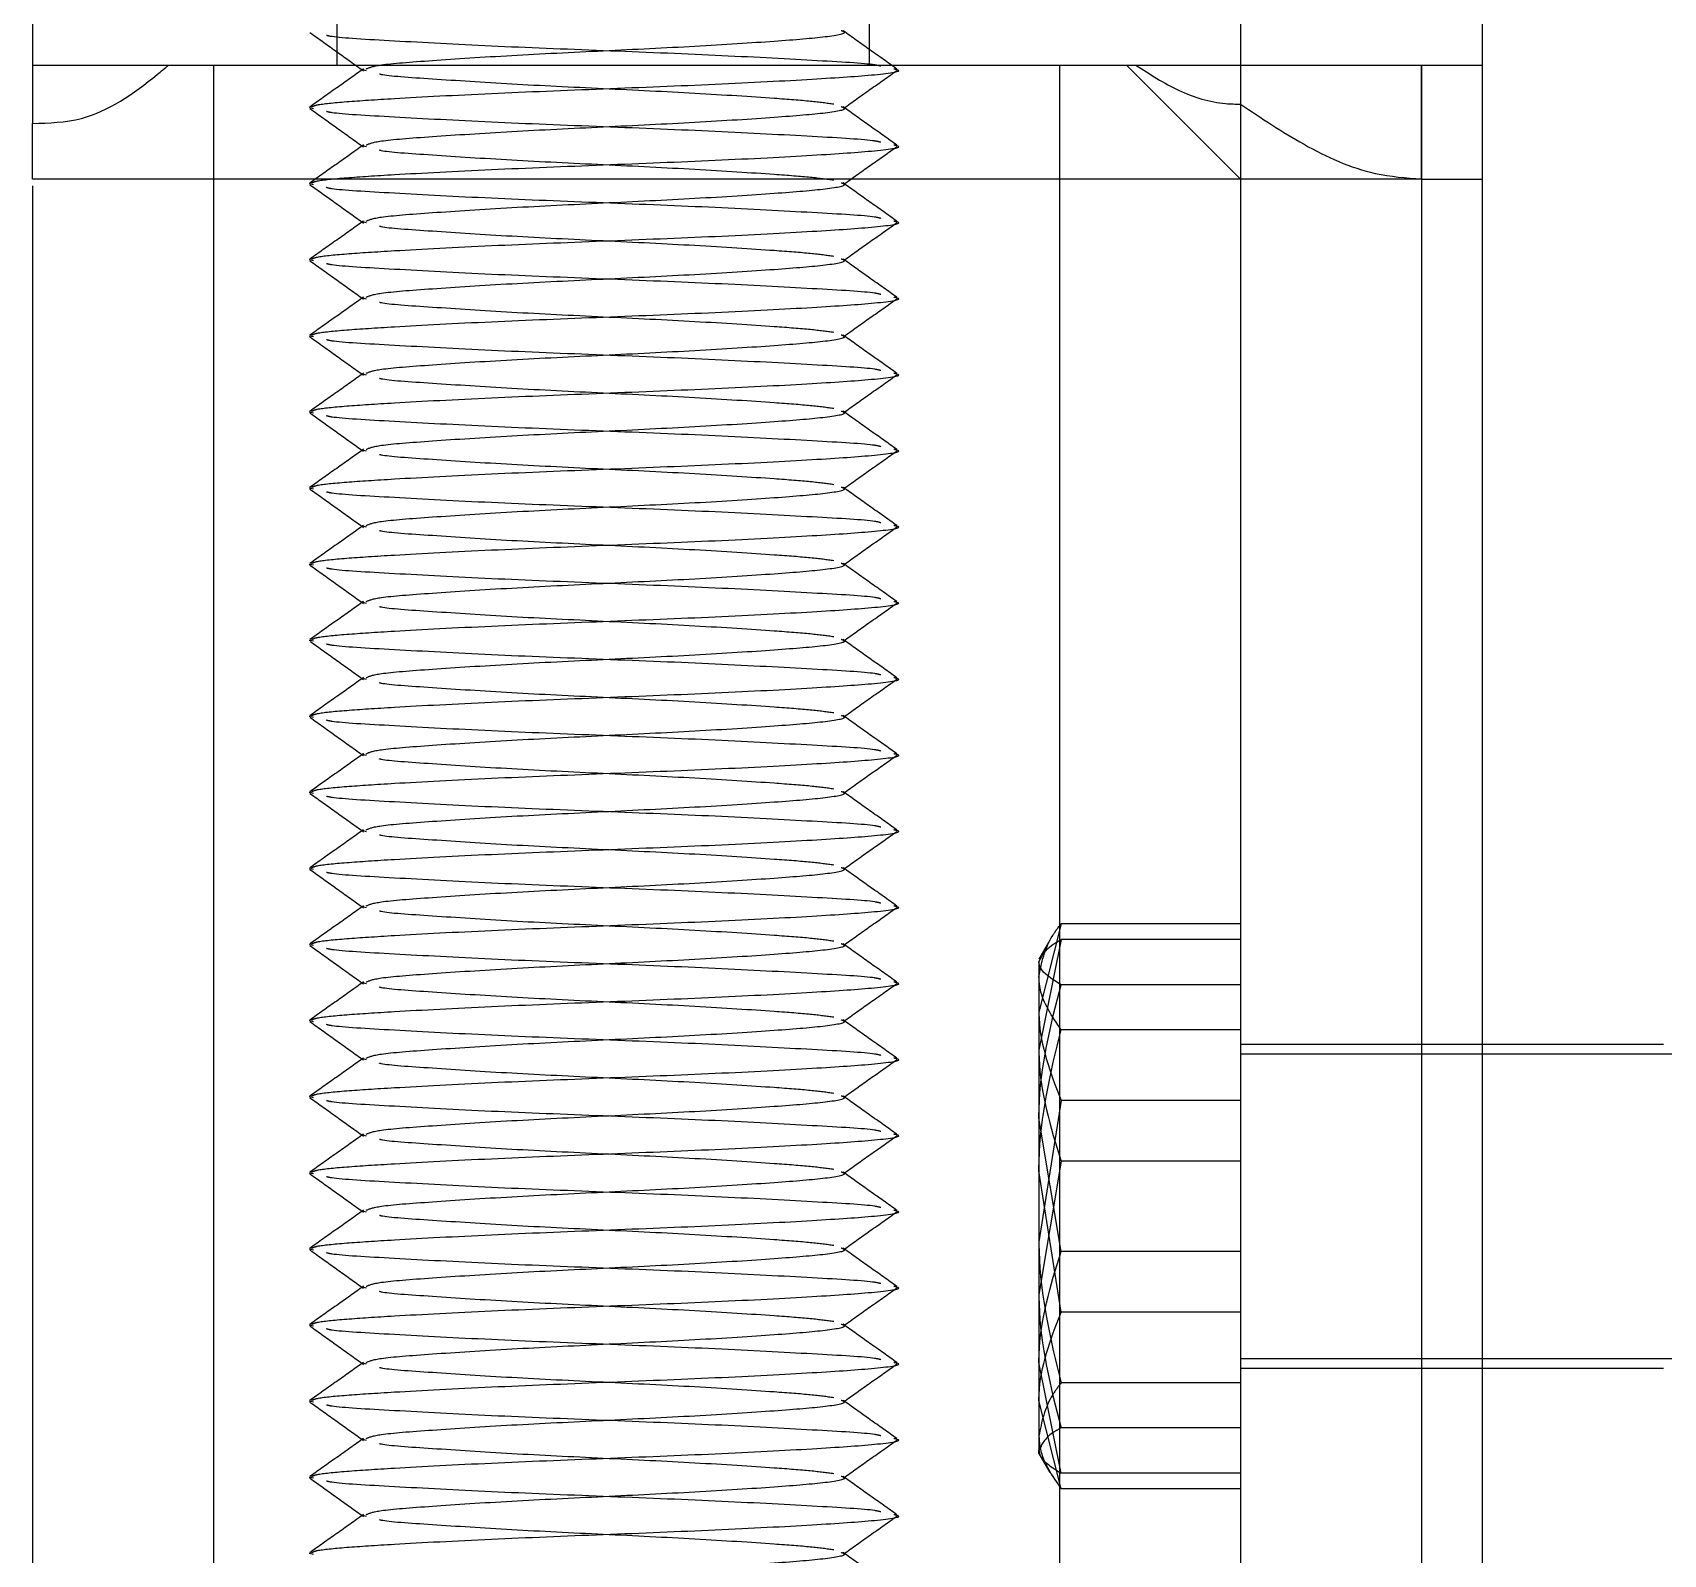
# Model space of a CAD drawing. Header units: metres. Extents: x 0 to 63075, y 0 to 44550.
# Drawn here: x 14062.49 to 14105.36, y 26742.64 to 26782.64 of the extents above; entities that cross this region are included whole.
import ezdxf

# ---------------------------------------------------------------- set-up
doc = ezdxf.new("R2010")
doc.units = ezdxf.units.M
doc.header["$LTSCALE"] = 75
doc.linetypes.add('HIDDEN2', pattern=[4.7625, 3.175, -1.5875])
for name, color, linetype in [('SDM', 7, 'Continuous'), ('SL4', 4, 'Continuous'), ('ST1', 7, 'HIDDEN2')]:
    doc.layers.add(name, color=color, linetype=linetype)

# ---------------------------------------------------------------- blocks, each defined once
blk = doc.blocks.new('A$Ca53c419a')
at = {"layer": 'SL4'}
for p, q in [((378.019, 533.865), (91.194, 533.865)), ((378.194, 529.108), (378.194, 533.865)), ((381.194, 533.865), (379.657, 533.865)), ((381.194, 533.865), (381.194, 530.29)), ((387.544, 533.865), (381.194, 533.865)), ((381.194, 533.865), (381.194, 502.115)), ((378.194, 529.108), (86.437, 529.108)), ((378.194, 506.877), (378.194, 529.108)), ((381.194, 529.108), (378.194, 529.108)), ((344.181, 506.834), (347.093, 507.415)), ((353.51, 507.415), (347.093, 507.415)), ((350.004, 506.834), (353.51, 507.415)), ((357.612, 507.415), (353.51, 507.415)), ((358.207, 506.834), (355.295, 507.415)), ((357.777, 507.367), (357.694, 507.415)), ((344.397, 506.877), (117.694, 506.877)), ((344.181, 502.115), (344.181, 506.834)), ((350.004, 502.115), (350.004, 506.834)), ((357.017, 502.115), (357.017, 506.834)), ((378.194, 506.877), (357.991, 506.877)), ((358.207, 502.115), (358.207, 506.834)), ((378.194, 502.115), (378.194, 506.877)), ((381.194, 506.877), (378.194, 506.877)), ((378.194, 502.115), (381.194, 505.115)), ((381.194, 504.869), (381.194, 502.115)), ((378.194, 502.115), (86.437, 502.115)), ((378.194, 497.358), (378.194, 502.115)), ((381.194, 502.115), (380.165, 502.115)), ((381.194, 502.115), (381.194, 497.358)), ((387.544, 502.115), (381.194, 502.115)), ((381.194, 502.115), (381.194, 495.765)), ((381.194, 497.358), (91.194, 497.358)), ((378.194, 497.358), (381.194, 497.358)), ((381.194, 497.358), (381.194, 495.765)), ((1004.763, 495.765), (54.76, 495.765))]:
    blk.add_line(p, q, dxfattribs=at)
for points, knots in [([(378.194, 533.865), (378.26, 533.865), (378.425, 533.865), (379.196, 533.865), (379.657, 533.865)], [0, 0, 0, 0, 0.40124, 1, 1, 1, 1]), ([(379.657, 533.865), (379.669, 533.433), (379.701, 532.279), (380.509, 531.105), (381.111, 530.389), (381.194, 530.29)], [0, 0, 0, 0, 0.340267, 0.908995, 1, 1, 1, 1]), ([(347.093, 507.415), (347.162, 507.414), (348.145, 507.406), (349.108, 507.11), (350.004, 506.834)], [0, 0, 0, 0, 0.070215, 1, 1, 1, 1]), ([(353.51, 507.415), (353.594, 507.414), (354.778, 507.406), (355.938, 507.11), (357.017, 506.834)], [0, 0, 0, 0, 0.070215, 1, 1, 1, 1]), ([(357.017, 506.834), (357.166, 507.069), (357.362, 507.379), (357.563, 507.408), (357.612, 507.415)], [0, 0, 0, 0, 0.758149, 1, 1, 1, 1]), ([(357.612, 507.415), (357.768, 507.344), (357.97, 507.253), (358.163, 506.911), (358.207, 506.834)], [0, 0, 0, 0, 0.7762867, 1, 1, 1, 1]), ([(381.194, 504.869), (380.953, 504.499), (380.464, 503.747), (380.179, 502.797), (380.167, 502.246), (380.165, 502.115)], [0, 0, 0, 0, 0.424288, 0.863023, 1, 1, 1, 1]), ([(380.165, 502.115), (379.799, 501.57), (379.058, 500.466), (378.315, 498.851), (378.227, 497.767), (378.194, 497.358)], [0, 0, 0, 0, 0.37786, 0.765345, 1, 1, 1, 1])]:
    blk.add_open_spline(points, degree=3, knots=knots, dxfattribs=at)
at = {"layer": 'ST1'}
for p, q in [((381.194, 529.108), (86.437, 529.108)), ((381.194, 529.108), (378.194, 529.108)), ((342.046, 526.485), (342.069, 526.592)), ((344.046, 526.485), (344.069, 526.592)), ((346.046, 526.485), (346.069, 526.592)), ((348.046, 526.485), (348.069, 526.592)), ((350.046, 526.485), (350.069, 526.592)), ((352.046, 526.485), (352.069, 526.592)), ((354.046, 526.485), (354.069, 526.592)), ((356.046, 526.485), (356.069, 526.592)), ((358.046, 526.485), (358.069, 526.592)), ((360.046, 526.485), (360.069, 526.592)), ((362.046, 526.485), (362.069, 526.592)), ((364.046, 526.485), (364.069, 526.592)), ((366.046, 526.485), (366.069, 526.592)), ((368.046, 526.485), (368.069, 526.592)), ((370.046, 526.485), (370.069, 526.592)), ((372.046, 526.485), (372.069, 526.592)), ((374.046, 526.485), (374.069, 526.592)), ((376.046, 526.485), (376.069, 526.592)), ((378.046, 526.485), (378.069, 526.592)), ((380.046, 526.485), (380.069, 526.592)), ((387.544, 525.865), (381.194, 525.865)), ((343.042, 525.085), (343.069, 525.186)), ((345.042, 525.085), (345.069, 525.186)), ((347.042, 525.085), (347.069, 525.186)), ((349.042, 525.085), (349.069, 525.186)), ((351.042, 525.085), (351.069, 525.186)), ((353.042, 525.085), (353.069, 525.186)), ((355.042, 525.085), (355.069, 525.186)), ((357.042, 525.085), (357.069, 525.186)), ((359.042, 525.085), (359.069, 525.186)), ((361.042, 525.085), (361.069, 525.186)), ((363.042, 525.085), (363.069, 525.186)), ((365.042, 525.085), (365.069, 525.186)), ((367.042, 525.085), (367.069, 525.186)), ((369.042, 525.085), (369.069, 525.186)), ((371.042, 525.085), (371.069, 525.186)), ((373.042, 525.085), (373.069, 525.186)), ((375.042, 525.085), (375.069, 525.186)), ((377.042, 525.085), (377.069, 525.186)), ((379.042, 525.085), (379.069, 525.186)), ((381.042, 525.085), (381.069, 525.186)), ((381.194, 511.865), (387.544, 511.865)), ((343.765, 506.834), (346.087, 507.415)), ((344.694, 507.415), (344.194, 507.126)), ((344.694, 507.415), (344.776, 507.415)), ((347.093, 507.415), (344.697, 507.415)), ((348.408, 506.834), (352.123, 507.415)), ((352.384, 506.834), (348.878, 507.415)), ((353.98, 506.834), (350.265, 507.415)), ((358.623, 506.834), (356.301, 507.415)), ((358.194, 507.126), (357.777, 507.367)), ((381.194, 506.877), (81.194, 506.877)), ((343.765, 502.115), (343.765, 506.834)), ((357.991, 506.877), (344.397, 506.877)), ((345.371, 502.115), (345.371, 506.834)), ((346.551, 502.115), (346.551, 506.834)), ((348.408, 502.115), (348.408, 506.834)), ((352.384, 502.115), (352.384, 506.834)), ((353.98, 502.115), (353.98, 506.834)), ((355.837, 502.115), (355.837, 506.834)), ((358.623, 502.115), (358.623, 506.834)), ((381.194, 506.877), (378.194, 506.877)), ((346.944, 502.115), (346.944, 495.765)), ((347.194, 502.115), (347.194, 472.806)), ((355.194, 472.806), (355.194, 502.115)), ((355.444, 495.765), (355.444, 502.115)), ((380.165, 502.115), (378.194, 502.115)), ((378.194, 497.358), (91.194, 497.358)), ((378.194, 497.358), (378.194, 495.765)), ((346.944, 495.765), (346.944, 491.003)), ((355.444, 491.003), (355.444, 495.765)), ((1004.763, 491.003), (4.763, 491.003))]:
    blk.add_line(p, q, dxfattribs=at)
for points, knots in [([(343.093, 525.169), (342.926, 525.404), (342.591, 525.873), (342.257, 526.342), (342.09, 526.577)], [0, 0, 0, 0, 0.499958, 1, 1, 1, 1]), ([(342.09, 526.534), (342.109, 526.499), (342.159, 526.411), (342.231, 525.682), (342.325, 524.228), (342.448, 521.902), (342.569, 518.864), (342.689, 515.832), (342.825, 513.243), (342.938, 511.611), (343.032, 510.937), (343.082, 511.195), (343.088, 511.229)], [0, 0, 0, 0, 0.055573, 0.142553, 0.229074, 0.356478, 0.480628, 0.604778, 0.732181, 0.854555, 0.980855, 1, 1, 1, 1]), ([(344.045, 526.574), (343.878, 526.339), (343.543, 525.869), (343.208, 525.399), (343.041, 525.164)], [0, 0, 0, 0, 0.5000892, 1, 1, 1, 1]), ([(345.093, 525.169), (344.926, 525.404), (344.591, 525.873), (344.257, 526.342), (344.09, 526.577)], [0, 0, 0, 0, 0.499958, 1, 1, 1, 1]), ([(344.09, 526.534), (344.109, 526.499), (344.159, 526.411), (344.231, 525.682), (344.325, 524.228), (344.448, 521.902), (344.569, 518.864), (344.689, 515.832), (344.825, 513.243), (344.938, 511.611), (345.032, 510.937), (345.082, 511.195), (345.088, 511.229)], [0, 0, 0, 0, 0.055573, 0.142553, 0.229074, 0.356478, 0.480628, 0.604778, 0.732181, 0.854555, 0.980855, 1, 1, 1, 1]), ([(346.045, 526.574), (345.878, 526.339), (345.543, 525.869), (345.208, 525.399), (345.041, 525.164)], [0, 0, 0, 0, 0.500089, 1, 1, 1, 1]), ([(347.093, 525.169), (346.926, 525.404), (346.591, 525.873), (346.257, 526.342), (346.09, 526.577)], [0, 0, 0, 0, 0.4999583, 1, 1, 1, 1]), ([(346.09, 526.534), (346.109, 526.499), (346.159, 526.411), (346.231, 525.682), (346.325, 524.228), (346.448, 521.902), (346.569, 518.864), (346.689, 515.832), (346.825, 513.243), (346.938, 511.611), (347.032, 510.937), (347.082, 511.195), (347.088, 511.229)], [0, 0, 0, 0, 0.055573, 0.142553, 0.229074, 0.356478, 0.480628, 0.604778, 0.732181, 0.854555, 0.980855, 1, 1, 1, 1]), ([(348.045, 526.574), (347.878, 526.339), (347.543, 525.869), (347.208, 525.399), (347.041, 525.164)], [0, 0, 0, 0, 0.500089, 1, 1, 1, 1]), ([(349.093, 525.169), (348.926, 525.404), (348.591, 525.873), (348.257, 526.342), (348.09, 526.577)], [0, 0, 0, 0, 0.499958, 1, 1, 1, 1]), ([(348.09, 526.534), (348.109, 526.499), (348.159, 526.411), (348.231, 525.682), (348.325, 524.228), (348.448, 521.902), (348.569, 518.864), (348.689, 515.832), (348.825, 513.243), (348.938, 511.611), (349.032, 510.937), (349.082, 511.195), (349.088, 511.229)], [0, 0, 0, 0, 0.055573, 0.142553, 0.229074, 0.356478, 0.480628, 0.604778, 0.732181, 0.854555, 0.980855, 1, 1, 1, 1]), ([(350.045, 526.574), (349.878, 526.339), (349.543, 525.869), (349.208, 525.399), (349.041, 525.164)], [0, 0, 0, 0, 0.500089, 1, 1, 1, 1]), ([(351.093, 525.169), (350.926, 525.404), (350.591, 525.873), (350.257, 526.342), (350.09, 526.577)], [0, 0, 0, 0, 0.499958, 1, 1, 1, 1]), ([(350.09, 526.534), (350.109, 526.499), (350.159, 526.411), (350.231, 525.682), (350.325, 524.228), (350.448, 521.902), (350.569, 518.864), (350.689, 515.832), (350.825, 513.243), (350.938, 511.611), (351.032, 510.937), (351.082, 511.195), (351.088, 511.229)], [0, 0, 0, 0, 0.0555734, 0.1425526, 0.2290743, 0.3564777, 0.4806278, 0.604778, 0.7321813, 0.8545546, 0.980855, 1, 1, 1, 1]), ([(352.045, 526.574), (351.878, 526.339), (351.543, 525.869), (351.208, 525.399), (351.041, 525.164)], [0, 0, 0, 0, 0.500089, 1, 1, 1, 1]), ([(353.093, 525.169), (352.926, 525.404), (352.591, 525.873), (352.257, 526.342), (352.09, 526.577)], [0, 0, 0, 0, 0.499958, 1, 1, 1, 1]), ([(352.09, 526.534), (352.109, 526.499), (352.159, 526.411), (352.231, 525.682), (352.325, 524.228), (352.448, 521.902), (352.569, 518.864), (352.689, 515.832), (352.825, 513.243), (352.938, 511.611), (353.032, 510.937), (353.082, 511.195), (353.088, 511.229)], [0, 0, 0, 0, 0.0555734, 0.1425526, 0.2290743, 0.3564777, 0.4806278, 0.604778, 0.7321813, 0.8545546, 0.980855, 1, 1, 1, 1]), ([(354.045, 526.574), (353.878, 526.339), (353.543, 525.869), (353.208, 525.399), (353.041, 525.164)], [0, 0, 0, 0, 0.5000892, 1, 1, 1, 1]), ([(355.093, 525.169), (354.926, 525.404), (354.591, 525.873), (354.257, 526.342), (354.09, 526.577)], [0, 0, 0, 0, 0.4999583, 1, 1, 1, 1]), ([(354.09, 526.534), (354.109, 526.499), (354.159, 526.411), (354.231, 525.682), (354.325, 524.228), (354.448, 521.902), (354.569, 518.864), (354.689, 515.832), (354.825, 513.243), (354.938, 511.611), (355.032, 510.937), (355.082, 511.195), (355.088, 511.229)], [0, 0, 0, 0, 0.055573, 0.142553, 0.229074, 0.356478, 0.480628, 0.604778, 0.732181, 0.854555, 0.980855, 1, 1, 1, 1]), ([(356.045, 526.574), (355.878, 526.339), (355.543, 525.869), (355.208, 525.399), (355.041, 525.164)], [0, 0, 0, 0, 0.500089, 1, 1, 1, 1]), ([(357.093, 525.169), (356.926, 525.404), (356.591, 525.873), (356.257, 526.342), (356.09, 526.577)], [0, 0, 0, 0, 0.499958, 1, 1, 1, 1]), ([(356.09, 526.534), (356.109, 526.499), (356.159, 526.411), (356.231, 525.682), (356.325, 524.228), (356.448, 521.902), (356.569, 518.864), (356.689, 515.832), (356.825, 513.243), (356.938, 511.611), (357.032, 510.937), (357.082, 511.195), (357.088, 511.229)], [0, 0, 0, 0, 0.055573, 0.142553, 0.229074, 0.356478, 0.480628, 0.604778, 0.732181, 0.854555, 0.980855, 1, 1, 1, 1]), ([(358.045, 526.574), (357.878, 526.339), (357.543, 525.869), (357.208, 525.399), (357.041, 525.164)], [0, 0, 0, 0, 0.500089, 1, 1, 1, 1]), ([(359.093, 525.169), (358.926, 525.404), (358.591, 525.873), (358.257, 526.342), (358.09, 526.577)], [0, 0, 0, 0, 0.4999583, 1, 1, 1, 1]), ([(358.09, 526.534), (358.109, 526.499), (358.159, 526.411), (358.231, 525.682), (358.325, 524.228), (358.448, 521.902), (358.569, 518.864), (358.689, 515.832), (358.825, 513.243), (358.938, 511.611), (359.032, 510.937), (359.082, 511.195), (359.088, 511.229)], [0, 0, 0, 0, 0.055573, 0.142553, 0.229074, 0.356478, 0.480628, 0.604778, 0.732181, 0.854555, 0.980855, 1, 1, 1, 1]), ([(360.045, 526.574), (359.878, 526.339), (359.543, 525.869), (359.208, 525.399), (359.041, 525.164)], [0, 0, 0, 0, 0.5000892, 1, 1, 1, 1]), ([(361.093, 525.169), (360.926, 525.404), (360.591, 525.873), (360.257, 526.342), (360.09, 526.577)], [0, 0, 0, 0, 0.499958, 1, 1, 1, 1]), ([(360.09, 526.534), (360.109, 526.499), (360.159, 526.411), (360.231, 525.682), (360.325, 524.228), (360.448, 521.902), (360.569, 518.864), (360.689, 515.832), (360.825, 513.243), (360.938, 511.611), (361.032, 510.937), (361.082, 511.195), (361.088, 511.229)], [0, 0, 0, 0, 0.0555734, 0.1425526, 0.2290743, 0.3564777, 0.4806278, 0.604778, 0.7321813, 0.8545546, 0.980855, 1, 1, 1, 1]), ([(362.045, 526.574), (361.878, 526.339), (361.543, 525.869), (361.208, 525.399), (361.041, 525.164)], [0, 0, 0, 0, 0.500089, 1, 1, 1, 1]), ([(363.093, 525.169), (362.926, 525.404), (362.591, 525.873), (362.257, 526.342), (362.09, 526.577)], [0, 0, 0, 0, 0.499958, 1, 1, 1, 1]), ([(362.09, 526.534), (362.109, 526.499), (362.159, 526.411), (362.231, 525.682), (362.325, 524.228), (362.448, 521.902), (362.569, 518.864), (362.689, 515.832), (362.825, 513.243), (362.938, 511.611), (363.032, 510.937), (363.082, 511.195), (363.088, 511.229)], [0, 0, 0, 0, 0.055573, 0.142553, 0.229074, 0.356478, 0.480628, 0.604778, 0.732181, 0.854555, 0.980855, 1, 1, 1, 1]), ([(364.045, 526.574), (363.878, 526.339), (363.543, 525.869), (363.208, 525.399), (363.041, 525.164)], [0, 0, 0, 0, 0.500089, 1, 1, 1, 1]), ([(365.093, 525.169), (364.926, 525.404), (364.591, 525.873), (364.257, 526.342), (364.09, 526.577)], [0, 0, 0, 0, 0.499958, 1, 1, 1, 1]), ([(364.09, 526.534), (364.109, 526.499), (364.159, 526.411), (364.231, 525.682), (364.325, 524.228), (364.448, 521.902), (364.569, 518.864), (364.689, 515.832), (364.825, 513.243), (364.938, 511.611), (365.032, 510.937), (365.082, 511.195), (365.088, 511.229)], [0, 0, 0, 0, 0.055573, 0.142553, 0.229074, 0.356478, 0.480628, 0.604778, 0.732181, 0.854555, 0.980855, 1, 1, 1, 1]), ([(366.045, 526.574), (365.878, 526.339), (365.543, 525.869), (365.208, 525.399), (365.041, 525.164)], [0, 0, 0, 0, 0.500089, 1, 1, 1, 1]), ([(367.093, 525.169), (366.926, 525.404), (366.591, 525.873), (366.257, 526.342), (366.09, 526.577)], [0, 0, 0, 0, 0.499958, 1, 1, 1, 1]), ([(366.09, 526.534), (366.109, 526.499), (366.159, 526.411), (366.231, 525.682), (366.325, 524.228), (366.448, 521.902), (366.569, 518.864), (366.689, 515.832), (366.825, 513.243), (366.938, 511.611), (367.032, 510.937), (367.082, 511.195), (367.088, 511.229)], [0, 0, 0, 0, 0.0555734, 0.1425526, 0.2290743, 0.3564777, 0.4806278, 0.604778, 0.7321813, 0.8545546, 0.980855, 1, 1, 1, 1]), ([(368.045, 526.574), (367.878, 526.339), (367.543, 525.869), (367.208, 525.399), (367.041, 525.164)], [0, 0, 0, 0, 0.500089, 1, 1, 1, 1]), ([(369.093, 525.169), (368.926, 525.404), (368.591, 525.873), (368.257, 526.342), (368.09, 526.577)], [0, 0, 0, 0, 0.499958, 1, 1, 1, 1]), ([(368.09, 526.534), (368.109, 526.499), (368.159, 526.411), (368.231, 525.682), (368.325, 524.228), (368.448, 521.902), (368.569, 518.864), (368.689, 515.832), (368.825, 513.243), (368.938, 511.611), (369.032, 510.937), (369.082, 511.195), (369.088, 511.229)], [0, 0, 0, 0, 0.0555734, 0.1425526, 0.2290743, 0.3564777, 0.4806278, 0.604778, 0.7321813, 0.8545546, 0.980855, 1, 1, 1, 1]), ([(370.045, 526.574), (369.878, 526.339), (369.543, 525.869), (369.208, 525.399), (369.041, 525.164)], [0, 0, 0, 0, 0.500089, 1, 1, 1, 1]), ([(371.093, 525.169), (370.926, 525.404), (370.591, 525.873), (370.257, 526.342), (370.09, 526.577)], [0, 0, 0, 0, 0.499958, 1, 1, 1, 1]), ([(370.09, 526.534), (370.109, 526.499), (370.159, 526.411), (370.231, 525.682), (370.325, 524.228), (370.448, 521.902), (370.569, 518.864), (370.689, 515.832), (370.825, 513.243), (370.938, 511.611), (371.032, 510.937), (371.082, 511.195), (371.088, 511.229)], [0, 0, 0, 0, 0.055573, 0.142553, 0.229074, 0.356478, 0.480628, 0.604778, 0.732181, 0.854555, 0.980855, 1, 1, 1, 1]), ([(372.045, 526.574), (371.878, 526.339), (371.543, 525.869), (371.208, 525.399), (371.041, 525.164)], [0, 0, 0, 0, 0.500089, 1, 1, 1, 1]), ([(373.093, 525.169), (372.926, 525.404), (372.591, 525.873), (372.257, 526.342), (372.09, 526.577)], [0, 0, 0, 0, 0.499958, 1, 1, 1, 1]), ([(372.09, 526.534), (372.109, 526.499), (372.159, 526.411), (372.231, 525.682), (372.325, 524.228), (372.448, 521.902), (372.569, 518.864), (372.689, 515.832), (372.825, 513.243), (372.938, 511.611), (373.032, 510.937), (373.082, 511.195), (373.088, 511.229)], [0, 0, 0, 0, 0.055573, 0.142553, 0.229074, 0.356478, 0.480628, 0.604778, 0.732181, 0.854555, 0.980855, 1, 1, 1, 1]), ([(374.045, 526.574), (373.878, 526.339), (373.543, 525.869), (373.208, 525.399), (373.041, 525.164)], [0, 0, 0, 0, 0.500089, 1, 1, 1, 1]), ([(375.093, 525.169), (374.926, 525.404), (374.591, 525.873), (374.257, 526.342), (374.09, 526.577)], [0, 0, 0, 0, 0.499958, 1, 1, 1, 1]), ([(374.09, 526.534), (374.109, 526.499), (374.159, 526.411), (374.231, 525.682), (374.325, 524.228), (374.448, 521.902), (374.569, 518.864), (374.689, 515.832), (374.825, 513.243), (374.938, 511.611), (375.032, 510.937), (375.082, 511.195), (375.088, 511.229)], [0, 0, 0, 0, 0.055573, 0.142553, 0.229074, 0.356478, 0.480628, 0.604778, 0.732181, 0.854555, 0.980855, 1, 1, 1, 1]), ([(376.045, 526.574), (375.878, 526.339), (375.543, 525.869), (375.208, 525.399), (375.041, 525.164)], [0, 0, 0, 0, 0.5000892, 1, 1, 1, 1]), ([(377.093, 525.169), (376.926, 525.404), (376.591, 525.873), (376.257, 526.342), (376.09, 526.577)], [0, 0, 0, 0, 0.499958, 1, 1, 1, 1]), ([(376.09, 526.534), (376.109, 526.499), (376.159, 526.411), (376.231, 525.682), (376.325, 524.228), (376.448, 521.902), (376.569, 518.864), (376.689, 515.832), (376.825, 513.243), (376.938, 511.611), (377.032, 510.937), (377.082, 511.195), (377.088, 511.229)], [0, 0, 0, 0, 0.055573, 0.142553, 0.229074, 0.356478, 0.480628, 0.604778, 0.732181, 0.854555, 0.980855, 1, 1, 1, 1]), ([(378.045, 526.574), (377.878, 526.339), (377.543, 525.869), (377.208, 525.399), (377.041, 525.164)], [0, 0, 0, 0, 0.5000892, 1, 1, 1, 1]), ([(379.093, 525.169), (378.926, 525.404), (378.591, 525.873), (378.257, 526.342), (378.09, 526.577)], [0, 0, 0, 0, 0.499958, 1, 1, 1, 1]), ([(378.09, 526.534), (378.109, 526.499), (378.159, 526.411), (378.231, 525.682), (378.325, 524.228), (378.448, 521.902), (378.569, 518.864), (378.689, 515.832), (378.825, 513.243), (378.938, 511.611), (379.032, 510.937), (379.082, 511.195), (379.088, 511.229)], [0, 0, 0, 0, 0.0555734, 0.1425526, 0.2290743, 0.3564777, 0.4806278, 0.604778, 0.7321813, 0.8545546, 0.980855, 1, 1, 1, 1]), ([(380.045, 526.574), (379.878, 526.339), (379.543, 525.869), (379.208, 525.399), (379.041, 525.164)], [0, 0, 0, 0, 0.500089, 1, 1, 1, 1]), ([(381.093, 525.169), (380.926, 525.404), (380.591, 525.873), (380.257, 526.342), (380.09, 526.577)], [0, 0, 0, 0, 0.499958, 1, 1, 1, 1]), ([(380.09, 526.534), (380.109, 526.499), (380.159, 526.411), (380.231, 525.682), (380.325, 524.228), (380.448, 521.902), (380.569, 518.864), (380.689, 515.832), (380.825, 513.243), (380.938, 511.611), (381.032, 510.937), (381.082, 511.195), (381.088, 511.229)], [0, 0, 0, 0, 0.055573, 0.142553, 0.229074, 0.356478, 0.480628, 0.604778, 0.732181, 0.854555, 0.980855, 1, 1, 1, 1]), ([(382.045, 526.574), (381.878, 526.339), (381.543, 525.869), (381.208, 525.399), (381.041, 525.164)], [0, 0, 0, 0, 0.500089, 1, 1, 1, 1]), ([(343.162, 511.571), (343.174, 511.616), (343.228, 511.819), (343.311, 513.318), (343.448, 515.813), (343.569, 518.865), (343.689, 521.918), (343.826, 524.409), (343.908, 525.9), (343.961, 526.102), (343.972, 526.143)], [0, 0, 0, 0, 0.043096, 0.193298, 0.349673, 0.502056, 0.654439, 0.810815, 0.961016, 1, 1, 1, 1]), ([(345.162, 511.571), (345.174, 511.616), (345.228, 511.819), (345.311, 513.318), (345.448, 515.813), (345.569, 518.865), (345.689, 521.918), (345.826, 524.409), (345.908, 525.9), (345.961, 526.102), (345.972, 526.143)], [0, 0, 0, 0, 0.0430959, 0.1932977, 0.3496734, 0.5020562, 0.6544389, 0.8108146, 0.9610164, 1, 1, 1, 1]), ([(347.162, 511.571), (347.174, 511.616), (347.228, 511.819), (347.311, 513.318), (347.448, 515.813), (347.569, 518.865), (347.689, 521.918), (347.826, 524.409), (347.908, 525.9), (347.961, 526.102), (347.972, 526.143)], [0, 0, 0, 0, 0.043096, 0.193298, 0.349673, 0.502056, 0.654439, 0.810815, 0.961016, 1, 1, 1, 1]), ([(349.162, 511.571), (349.174, 511.616), (349.228, 511.819), (349.311, 513.318), (349.448, 515.813), (349.569, 518.865), (349.689, 521.918), (349.826, 524.409), (349.908, 525.9), (349.961, 526.102), (349.972, 526.143)], [0, 0, 0, 0, 0.043096, 0.193298, 0.349673, 0.502056, 0.654439, 0.810815, 0.961016, 1, 1, 1, 1]), ([(351.162, 511.571), (351.174, 511.616), (351.228, 511.819), (351.311, 513.318), (351.448, 515.813), (351.569, 518.865), (351.689, 521.918), (351.826, 524.409), (351.908, 525.9), (351.961, 526.102), (351.972, 526.143)], [0, 0, 0, 0, 0.043096, 0.193298, 0.349673, 0.502056, 0.654439, 0.810815, 0.961016, 1, 1, 1, 1]), ([(353.162, 511.571), (353.174, 511.616), (353.228, 511.819), (353.311, 513.318), (353.448, 515.813), (353.569, 518.865), (353.689, 521.918), (353.826, 524.409), (353.908, 525.9), (353.961, 526.102), (353.972, 526.143)], [0, 0, 0, 0, 0.043096, 0.193298, 0.349673, 0.502056, 0.654439, 0.810815, 0.961016, 1, 1, 1, 1]), ([(355.162, 511.571), (355.174, 511.616), (355.228, 511.819), (355.311, 513.318), (355.448, 515.813), (355.569, 518.865), (355.689, 521.918), (355.826, 524.409), (355.908, 525.9), (355.961, 526.102), (355.972, 526.143)], [0, 0, 0, 0, 0.043096, 0.193298, 0.349673, 0.502056, 0.654439, 0.810815, 0.961016, 1, 1, 1, 1]), ([(357.162, 511.571), (357.174, 511.616), (357.228, 511.819), (357.311, 513.318), (357.448, 515.813), (357.569, 518.865), (357.689, 521.918), (357.826, 524.409), (357.908, 525.9), (357.961, 526.102), (357.972, 526.143)], [0, 0, 0, 0, 0.0430959, 0.1932977, 0.3496734, 0.5020562, 0.6544389, 0.8108146, 0.9610164, 1, 1, 1, 1]), ([(359.162, 511.571), (359.174, 511.616), (359.228, 511.819), (359.311, 513.318), (359.448, 515.813), (359.569, 518.865), (359.689, 521.918), (359.826, 524.409), (359.908, 525.9), (359.961, 526.102), (359.972, 526.143)], [0, 0, 0, 0, 0.043096, 0.193298, 0.349673, 0.502056, 0.654439, 0.810815, 0.961016, 1, 1, 1, 1]), ([(361.162, 511.571), (361.174, 511.616), (361.228, 511.819), (361.311, 513.318), (361.448, 515.813), (361.569, 518.865), (361.689, 521.918), (361.826, 524.409), (361.908, 525.9), (361.961, 526.102), (361.972, 526.143)], [0, 0, 0, 0, 0.043096, 0.193298, 0.349673, 0.502056, 0.654439, 0.810815, 0.961016, 1, 1, 1, 1]), ([(363.162, 511.571), (363.174, 511.616), (363.228, 511.819), (363.311, 513.318), (363.448, 515.813), (363.569, 518.865), (363.689, 521.918), (363.826, 524.409), (363.908, 525.9), (363.961, 526.102), (363.972, 526.143)], [0, 0, 0, 0, 0.0430959, 0.1932977, 0.3496734, 0.5020562, 0.6544389, 0.8108146, 0.9610164, 1, 1, 1, 1]), ([(365.162, 511.571), (365.174, 511.616), (365.228, 511.819), (365.311, 513.318), (365.448, 515.813), (365.569, 518.865), (365.689, 521.918), (365.826, 524.409), (365.908, 525.9), (365.961, 526.102), (365.972, 526.143)], [0, 0, 0, 0, 0.043096, 0.193298, 0.349673, 0.502056, 0.654439, 0.810815, 0.961016, 1, 1, 1, 1]), ([(367.162, 511.571), (367.174, 511.616), (367.228, 511.819), (367.311, 513.318), (367.448, 515.813), (367.569, 518.865), (367.689, 521.918), (367.826, 524.409), (367.908, 525.9), (367.961, 526.102), (367.972, 526.143)], [0, 0, 0, 0, 0.043096, 0.193298, 0.349673, 0.502056, 0.654439, 0.810815, 0.961016, 1, 1, 1, 1]), ([(369.162, 511.571), (369.174, 511.616), (369.228, 511.819), (369.311, 513.318), (369.448, 515.813), (369.569, 518.865), (369.689, 521.918), (369.826, 524.409), (369.908, 525.9), (369.961, 526.102), (369.972, 526.143)], [0, 0, 0, 0, 0.043096, 0.193298, 0.349673, 0.502056, 0.654439, 0.810815, 0.961016, 1, 1, 1, 1]), ([(371.162, 511.571), (371.174, 511.616), (371.228, 511.819), (371.311, 513.318), (371.448, 515.813), (371.569, 518.865), (371.689, 521.918), (371.826, 524.409), (371.908, 525.9), (371.961, 526.102), (371.972, 526.143)], [0, 0, 0, 0, 0.043096, 0.193298, 0.349673, 0.502056, 0.654439, 0.810815, 0.961016, 1, 1, 1, 1]), ([(373.162, 511.571), (373.174, 511.616), (373.228, 511.819), (373.311, 513.318), (373.448, 515.813), (373.569, 518.865), (373.689, 521.918), (373.826, 524.409), (373.908, 525.9), (373.961, 526.102), (373.972, 526.143)], [0, 0, 0, 0, 0.043096, 0.193298, 0.349673, 0.502056, 0.654439, 0.810815, 0.961016, 1, 1, 1, 1]), ([(375.162, 511.571), (375.174, 511.616), (375.228, 511.819), (375.311, 513.318), (375.448, 515.813), (375.569, 518.865), (375.689, 521.918), (375.826, 524.409), (375.908, 525.9), (375.961, 526.102), (375.972, 526.143)], [0, 0, 0, 0, 0.043096, 0.193298, 0.349673, 0.502056, 0.654439, 0.810815, 0.961016, 1, 1, 1, 1]), ([(377.162, 511.571), (377.174, 511.616), (377.228, 511.819), (377.311, 513.318), (377.448, 515.813), (377.569, 518.865), (377.689, 521.918), (377.826, 524.409), (377.908, 525.9), (377.961, 526.102), (377.972, 526.143)], [0, 0, 0, 0, 0.0430959, 0.1932977, 0.3496734, 0.5020562, 0.6544389, 0.8108146, 0.9610164, 1, 1, 1, 1]), ([(379.162, 511.571), (379.174, 511.616), (379.228, 511.819), (379.311, 513.318), (379.448, 515.813), (379.569, 518.865), (379.689, 521.918), (379.826, 524.409), (379.908, 525.9), (379.961, 526.102), (379.972, 526.143)], [0, 0, 0, 0, 0.0430959, 0.1932977, 0.3496734, 0.5020562, 0.6544389, 0.8108146, 0.9610164, 1, 1, 1, 1]), ([(381.162, 511.571), (381.174, 511.616), (381.228, 511.819), (381.311, 513.318), (381.448, 515.813), (381.569, 518.865), (381.689, 521.918), (381.826, 524.409), (381.908, 525.9), (381.961, 526.102), (381.972, 526.143)], [0, 0, 0, 0, 0.0430959, 0.1932977, 0.3496734, 0.5020562, 0.6544389, 0.8108146, 0.9610164, 1, 1, 1, 1]), ([(341.092, 525.098), (341.128, 525.013), (341.206, 524.829), (341.312, 523.431), (341.448, 521.355), (341.569, 518.863), (341.689, 516.383), (341.825, 514.271), (341.938, 512.911), (342.033, 512.42), (342.084, 512.584), (342.092, 512.609)], [0, 0, 0, 0, 0.1034259, 0.2257113, 0.3530321, 0.4770962, 0.6011602, 0.728481, 0.8507664, 0.976983, 1, 1, 1, 1]), ([(343.092, 525.098), (343.128, 525.013), (343.206, 524.829), (343.312, 523.431), (343.448, 521.355), (343.569, 518.863), (343.689, 516.383), (343.825, 514.271), (343.938, 512.911), (344.033, 512.42), (344.084, 512.584), (344.092, 512.609)], [0, 0, 0, 0, 0.1034259, 0.2257113, 0.3530321, 0.4770962, 0.6011602, 0.728481, 0.8507664, 0.976983, 1, 1, 1, 1]), ([(345.092, 525.098), (345.128, 525.013), (345.206, 524.829), (345.312, 523.431), (345.448, 521.355), (345.569, 518.863), (345.689, 516.383), (345.825, 514.271), (345.938, 512.911), (346.033, 512.42), (346.084, 512.584), (346.092, 512.609)], [0, 0, 0, 0, 0.103426, 0.225711, 0.353032, 0.477096, 0.60116, 0.728481, 0.850766, 0.976983, 1, 1, 1, 1]), ([(347.092, 525.098), (347.128, 525.013), (347.206, 524.829), (347.312, 523.431), (347.448, 521.355), (347.569, 518.863), (347.689, 516.383), (347.825, 514.271), (347.938, 512.911), (348.033, 512.42), (348.084, 512.584), (348.092, 512.609)], [0, 0, 0, 0, 0.103426, 0.225711, 0.353032, 0.477096, 0.60116, 0.728481, 0.850766, 0.976983, 1, 1, 1, 1]), ([(349.092, 525.098), (349.128, 525.013), (349.206, 524.829), (349.312, 523.431), (349.448, 521.355), (349.569, 518.863), (349.689, 516.383), (349.825, 514.271), (349.938, 512.911), (350.033, 512.42), (350.084, 512.584), (350.092, 512.609)], [0, 0, 0, 0, 0.103426, 0.225711, 0.353032, 0.477096, 0.60116, 0.728481, 0.850766, 0.976983, 1, 1, 1, 1]), ([(351.092, 525.098), (351.128, 525.013), (351.206, 524.829), (351.312, 523.431), (351.448, 521.355), (351.569, 518.863), (351.689, 516.383), (351.825, 514.271), (351.938, 512.911), (352.033, 512.42), (352.084, 512.584), (352.092, 512.609)], [0, 0, 0, 0, 0.103426, 0.225711, 0.353032, 0.477096, 0.60116, 0.728481, 0.850766, 0.976983, 1, 1, 1, 1]), ([(353.092, 525.098), (353.128, 525.013), (353.206, 524.829), (353.312, 523.431), (353.448, 521.355), (353.569, 518.863), (353.689, 516.383), (353.825, 514.271), (353.938, 512.911), (354.033, 512.42), (354.084, 512.584), (354.092, 512.609)], [0, 0, 0, 0, 0.1034259, 0.2257113, 0.3530321, 0.4770962, 0.6011602, 0.728481, 0.8507664, 0.976983, 1, 1, 1, 1]), ([(355.092, 525.098), (355.128, 525.013), (355.206, 524.829), (355.312, 523.431), (355.448, 521.355), (355.569, 518.863), (355.689, 516.383), (355.825, 514.271), (355.938, 512.911), (356.033, 512.42), (356.084, 512.584), (356.092, 512.609)], [0, 0, 0, 0, 0.103426, 0.225711, 0.353032, 0.477096, 0.60116, 0.728481, 0.850766, 0.976983, 1, 1, 1, 1]), ([(357.092, 525.098), (357.128, 525.013), (357.206, 524.829), (357.312, 523.431), (357.448, 521.355), (357.569, 518.863), (357.689, 516.383), (357.825, 514.271), (357.938, 512.911), (358.033, 512.42), (358.084, 512.584), (358.092, 512.609)], [0, 0, 0, 0, 0.103426, 0.225711, 0.353032, 0.477096, 0.60116, 0.728481, 0.850766, 0.976983, 1, 1, 1, 1]), ([(359.092, 525.098), (359.128, 525.013), (359.206, 524.829), (359.312, 523.431), (359.448, 521.355), (359.569, 518.863), (359.689, 516.383), (359.825, 514.271), (359.938, 512.911), (360.033, 512.42), (360.084, 512.584), (360.092, 512.609)], [0, 0, 0, 0, 0.1034259, 0.2257113, 0.3530321, 0.4770962, 0.6011602, 0.728481, 0.8507664, 0.976983, 1, 1, 1, 1]), ([(361.092, 525.098), (361.128, 525.013), (361.206, 524.829), (361.312, 523.431), (361.448, 521.355), (361.569, 518.863), (361.689, 516.383), (361.825, 514.271), (361.938, 512.911), (362.033, 512.42), (362.084, 512.584), (362.092, 512.609)], [0, 0, 0, 0, 0.103426, 0.225711, 0.353032, 0.477096, 0.60116, 0.728481, 0.850766, 0.976983, 1, 1, 1, 1]), ([(363.092, 525.098), (363.128, 525.013), (363.206, 524.829), (363.312, 523.431), (363.448, 521.355), (363.569, 518.863), (363.689, 516.383), (363.825, 514.271), (363.938, 512.911), (364.033, 512.42), (364.084, 512.584), (364.092, 512.609)], [0, 0, 0, 0, 0.103426, 0.225711, 0.353032, 0.477096, 0.60116, 0.728481, 0.850766, 0.976983, 1, 1, 1, 1]), ([(365.092, 525.098), (365.128, 525.013), (365.206, 524.829), (365.312, 523.431), (365.448, 521.355), (365.569, 518.863), (365.689, 516.383), (365.825, 514.271), (365.938, 512.911), (366.033, 512.42), (366.084, 512.584), (366.092, 512.609)], [0, 0, 0, 0, 0.103426, 0.225711, 0.353032, 0.477096, 0.60116, 0.728481, 0.850766, 0.976983, 1, 1, 1, 1]), ([(367.092, 525.098), (367.128, 525.013), (367.206, 524.829), (367.312, 523.431), (367.448, 521.355), (367.569, 518.863), (367.689, 516.383), (367.825, 514.271), (367.938, 512.911), (368.033, 512.42), (368.084, 512.584), (368.092, 512.609)], [0, 0, 0, 0, 0.103426, 0.225711, 0.353032, 0.477096, 0.60116, 0.728481, 0.850766, 0.976983, 1, 1, 1, 1]), ([(369.092, 525.098), (369.128, 525.013), (369.206, 524.829), (369.312, 523.431), (369.448, 521.355), (369.569, 518.863), (369.689, 516.383), (369.825, 514.271), (369.938, 512.911), (370.033, 512.42), (370.084, 512.584), (370.092, 512.609)], [0, 0, 0, 0, 0.103426, 0.225711, 0.353032, 0.477096, 0.60116, 0.728481, 0.850766, 0.976983, 1, 1, 1, 1]), ([(371.092, 525.098), (371.128, 525.013), (371.206, 524.829), (371.312, 523.431), (371.448, 521.355), (371.569, 518.863), (371.689, 516.383), (371.825, 514.271), (371.938, 512.911), (372.033, 512.42), (372.084, 512.584), (372.092, 512.609)], [0, 0, 0, 0, 0.103426, 0.225711, 0.353032, 0.477096, 0.60116, 0.728481, 0.850766, 0.976983, 1, 1, 1, 1]), ([(373.092, 525.098), (373.128, 525.013), (373.206, 524.829), (373.312, 523.431), (373.448, 521.355), (373.569, 518.863), (373.689, 516.383), (373.825, 514.271), (373.938, 512.911), (374.033, 512.42), (374.084, 512.584), (374.092, 512.609)], [0, 0, 0, 0, 0.103426, 0.225711, 0.353032, 0.477096, 0.60116, 0.728481, 0.850766, 0.976983, 1, 1, 1, 1]), ([(375.092, 525.098), (375.128, 525.013), (375.206, 524.829), (375.312, 523.431), (375.448, 521.355), (375.569, 518.863), (375.689, 516.383), (375.825, 514.271), (375.938, 512.911), (376.033, 512.42), (376.084, 512.584), (376.092, 512.609)], [0, 0, 0, 0, 0.1034259, 0.2257113, 0.3530321, 0.4770962, 0.6011602, 0.728481, 0.8507664, 0.976983, 1, 1, 1, 1]), ([(377.092, 525.098), (377.128, 525.013), (377.206, 524.829), (377.312, 523.431), (377.448, 521.355), (377.569, 518.863), (377.689, 516.383), (377.825, 514.271), (377.938, 512.911), (378.033, 512.42), (378.084, 512.584), (378.092, 512.609)], [0, 0, 0, 0, 0.1034259, 0.2257113, 0.3530321, 0.4770962, 0.6011602, 0.728481, 0.8507664, 0.976983, 1, 1, 1, 1]), ([(379.092, 525.098), (379.128, 525.013), (379.206, 524.829), (379.312, 523.431), (379.448, 521.355), (379.569, 518.863), (379.689, 516.383), (379.825, 514.271), (379.938, 512.911), (380.033, 512.42), (380.084, 512.584), (380.092, 512.609)], [0, 0, 0, 0, 0.103426, 0.225711, 0.353032, 0.477096, 0.60116, 0.728481, 0.850766, 0.976983, 1, 1, 1, 1]), ([(381.092, 525.098), (381.128, 525.013), (381.206, 524.829), (381.312, 523.431), (381.448, 521.355), (381.569, 518.863), (381.689, 516.383), (381.825, 514.271), (381.938, 512.911), (382.033, 512.42), (382.084, 512.584), (382.092, 512.609)], [0, 0, 0, 0, 0.103426, 0.225711, 0.353032, 0.477096, 0.60116, 0.728481, 0.850766, 0.976983, 1, 1, 1, 1]), ([(342.163, 512.805), (342.188, 512.988), (342.239, 513.354), (342.328, 514.532), (342.448, 516.379), (342.569, 518.861), (342.689, 521.367), (342.826, 523.386), (342.902, 524.57), (342.949, 524.731), (342.953, 524.746)], [0, 0, 0, 0, 0.098651, 0.197725, 0.357803, 0.513786, 0.669769, 0.829847, 0.983594, 1, 1, 1, 1]), ([(344.163, 512.805), (344.188, 512.988), (344.239, 513.354), (344.328, 514.532), (344.448, 516.379), (344.569, 518.861), (344.689, 521.367), (344.826, 523.386), (344.902, 524.57), (344.949, 524.731), (344.953, 524.746)], [0, 0, 0, 0, 0.098651, 0.197725, 0.357803, 0.513786, 0.669769, 0.829847, 0.983594, 1, 1, 1, 1]), ([(346.163, 512.805), (346.188, 512.988), (346.239, 513.354), (346.328, 514.532), (346.448, 516.379), (346.569, 518.861), (346.689, 521.367), (346.826, 523.386), (346.902, 524.57), (346.949, 524.731), (346.953, 524.746)], [0, 0, 0, 0, 0.098651, 0.197725, 0.357803, 0.513786, 0.669769, 0.829847, 0.983594, 1, 1, 1, 1]), ([(348.163, 512.805), (348.188, 512.988), (348.239, 513.354), (348.328, 514.532), (348.448, 516.379), (348.569, 518.861), (348.689, 521.367), (348.826, 523.386), (348.902, 524.57), (348.949, 524.731), (348.953, 524.746)], [0, 0, 0, 0, 0.098651, 0.197725, 0.357803, 0.513786, 0.669769, 0.829847, 0.983594, 1, 1, 1, 1]), ([(350.163, 512.805), (350.188, 512.988), (350.239, 513.354), (350.328, 514.532), (350.448, 516.379), (350.569, 518.861), (350.689, 521.367), (350.826, 523.386), (350.902, 524.57), (350.949, 524.731), (350.953, 524.746)], [0, 0, 0, 0, 0.098651, 0.197725, 0.357803, 0.513786, 0.669769, 0.829847, 0.983594, 1, 1, 1, 1]), ([(352.163, 512.805), (352.188, 512.988), (352.239, 513.354), (352.328, 514.532), (352.448, 516.379), (352.569, 518.861), (352.689, 521.367), (352.826, 523.386), (352.902, 524.57), (352.949, 524.731), (352.953, 524.746)], [0, 0, 0, 0, 0.098651, 0.197725, 0.357803, 0.513786, 0.669769, 0.829847, 0.983594, 1, 1, 1, 1]), ([(354.163, 512.805), (354.188, 512.988), (354.239, 513.354), (354.328, 514.532), (354.448, 516.379), (354.569, 518.861), (354.689, 521.367), (354.826, 523.386), (354.902, 524.57), (354.949, 524.731), (354.953, 524.746)], [0, 0, 0, 0, 0.098651, 0.197725, 0.357803, 0.513786, 0.669769, 0.829847, 0.983594, 1, 1, 1, 1]), ([(356.163, 512.805), (356.188, 512.988), (356.239, 513.354), (356.328, 514.532), (356.448, 516.379), (356.569, 518.861), (356.689, 521.367), (356.826, 523.386), (356.902, 524.57), (356.949, 524.731), (356.953, 524.746)], [0, 0, 0, 0, 0.098651, 0.197725, 0.357803, 0.513786, 0.669769, 0.829847, 0.983594, 1, 1, 1, 1]), ([(358.163, 512.805), (358.188, 512.988), (358.239, 513.354), (358.328, 514.532), (358.448, 516.379), (358.569, 518.861), (358.689, 521.367), (358.826, 523.386), (358.902, 524.57), (358.949, 524.731), (358.953, 524.746)], [0, 0, 0, 0, 0.098651, 0.197725, 0.357803, 0.513786, 0.669769, 0.829847, 0.983594, 1, 1, 1, 1]), ([(360.163, 512.805), (360.188, 512.988), (360.239, 513.354), (360.328, 514.532), (360.448, 516.379), (360.569, 518.861), (360.689, 521.367), (360.826, 523.386), (360.902, 524.57), (360.949, 524.731), (360.953, 524.746)], [0, 0, 0, 0, 0.098651, 0.197725, 0.357803, 0.513786, 0.669769, 0.829847, 0.983594, 1, 1, 1, 1]), ([(362.163, 512.805), (362.188, 512.988), (362.239, 513.354), (362.328, 514.532), (362.448, 516.379), (362.569, 518.861), (362.689, 521.367), (362.826, 523.386), (362.902, 524.57), (362.949, 524.731), (362.953, 524.746)], [0, 0, 0, 0, 0.098651, 0.197725, 0.357803, 0.513786, 0.669769, 0.829847, 0.983594, 1, 1, 1, 1]), ([(364.163, 512.805), (364.188, 512.988), (364.239, 513.354), (364.328, 514.532), (364.448, 516.379), (364.569, 518.861), (364.689, 521.367), (364.826, 523.386), (364.902, 524.57), (364.949, 524.731), (364.953, 524.746)], [0, 0, 0, 0, 0.098651, 0.197725, 0.357803, 0.513786, 0.669769, 0.829847, 0.983594, 1, 1, 1, 1]), ([(366.163, 512.805), (366.188, 512.988), (366.239, 513.354), (366.328, 514.532), (366.448, 516.379), (366.569, 518.861), (366.689, 521.367), (366.826, 523.386), (366.902, 524.57), (366.949, 524.731), (366.953, 524.746)], [0, 0, 0, 0, 0.098651, 0.197725, 0.357803, 0.513786, 0.669769, 0.829847, 0.983594, 1, 1, 1, 1]), ([(368.163, 512.805), (368.188, 512.988), (368.239, 513.354), (368.328, 514.532), (368.448, 516.379), (368.569, 518.861), (368.689, 521.367), (368.826, 523.386), (368.902, 524.57), (368.949, 524.731), (368.953, 524.746)], [0, 0, 0, 0, 0.098651, 0.197725, 0.357803, 0.513786, 0.669769, 0.829847, 0.983594, 1, 1, 1, 1]), ([(370.163, 512.805), (370.188, 512.988), (370.239, 513.354), (370.328, 514.532), (370.448, 516.379), (370.569, 518.861), (370.689, 521.367), (370.826, 523.386), (370.902, 524.57), (370.949, 524.731), (370.953, 524.746)], [0, 0, 0, 0, 0.098651, 0.197725, 0.357803, 0.513786, 0.669769, 0.829847, 0.983594, 1, 1, 1, 1]), ([(372.163, 512.805), (372.188, 512.988), (372.239, 513.354), (372.328, 514.532), (372.448, 516.379), (372.569, 518.861), (372.689, 521.367), (372.826, 523.386), (372.902, 524.57), (372.949, 524.731), (372.953, 524.746)], [0, 0, 0, 0, 0.098651, 0.197725, 0.357803, 0.513786, 0.669769, 0.829847, 0.983594, 1, 1, 1, 1]), ([(374.163, 512.805), (374.188, 512.988), (374.239, 513.354), (374.328, 514.532), (374.448, 516.379), (374.569, 518.861), (374.689, 521.367), (374.826, 523.386), (374.902, 524.57), (374.949, 524.731), (374.953, 524.746)], [0, 0, 0, 0, 0.098651, 0.197725, 0.357803, 0.513786, 0.669769, 0.829847, 0.983594, 1, 1, 1, 1]), ([(376.163, 512.805), (376.188, 512.988), (376.239, 513.354), (376.328, 514.532), (376.448, 516.379), (376.569, 518.861), (376.689, 521.367), (376.826, 523.386), (376.902, 524.57), (376.949, 524.731), (376.953, 524.746)], [0, 0, 0, 0, 0.098651, 0.197725, 0.357803, 0.513786, 0.669769, 0.829847, 0.983594, 1, 1, 1, 1]), ([(378.163, 512.805), (378.188, 512.988), (378.239, 513.354), (378.328, 514.532), (378.448, 516.379), (378.569, 518.861), (378.689, 521.367), (378.826, 523.386), (378.902, 524.57), (378.949, 524.731), (378.953, 524.746)], [0, 0, 0, 0, 0.098651, 0.197725, 0.357803, 0.513786, 0.669769, 0.829847, 0.983594, 1, 1, 1, 1]), ([(380.163, 512.805), (380.188, 512.988), (380.239, 513.354), (380.328, 514.532), (380.448, 516.379), (380.569, 518.861), (380.689, 521.367), (380.826, 523.386), (380.902, 524.57), (380.949, 524.731), (380.953, 524.746)], [0, 0, 0, 0, 0.098651, 0.197725, 0.357803, 0.513786, 0.669769, 0.829847, 0.983594, 1, 1, 1, 1]), ([(341.088, 511.151), (341.256, 511.386), (341.591, 511.856), (341.926, 512.326), (342.093, 512.561)], [0, 0, 0, 0, 0.500092, 1, 1, 1, 1]), ([(342.053, 512.55), (342.221, 512.316), (342.555, 511.847), (342.889, 511.377), (343.056, 511.143)], [0, 0, 0, 0, 0.499967, 1, 1, 1, 1]), ([(343.088, 511.151), (343.256, 511.386), (343.591, 511.856), (343.926, 512.326), (344.093, 512.561)], [0, 0, 0, 0, 0.500092, 1, 1, 1, 1]), ([(344.053, 512.55), (344.221, 512.316), (344.555, 511.847), (344.889, 511.377), (345.056, 511.143)], [0, 0, 0, 0, 0.499967, 1, 1, 1, 1]), ([(345.088, 511.151), (345.256, 511.386), (345.591, 511.856), (345.926, 512.326), (346.093, 512.561)], [0, 0, 0, 0, 0.5000921, 1, 1, 1, 1]), ([(346.053, 512.55), (346.221, 512.316), (346.555, 511.847), (346.889, 511.377), (347.056, 511.143)], [0, 0, 0, 0, 0.499967, 1, 1, 1, 1]), ([(347.088, 511.151), (347.256, 511.386), (347.591, 511.856), (347.926, 512.326), (348.093, 512.561)], [0, 0, 0, 0, 0.500092, 1, 1, 1, 1]), ([(348.053, 512.55), (348.221, 512.316), (348.555, 511.847), (348.889, 511.377), (349.056, 511.143)], [0, 0, 0, 0, 0.499967, 1, 1, 1, 1]), ([(349.088, 511.151), (349.256, 511.386), (349.591, 511.856), (349.926, 512.326), (350.093, 512.561)], [0, 0, 0, 0, 0.500092, 1, 1, 1, 1]), ([(350.053, 512.55), (350.221, 512.316), (350.555, 511.847), (350.889, 511.377), (351.056, 511.143)], [0, 0, 0, 0, 0.499967, 1, 1, 1, 1]), ([(351.088, 511.151), (351.256, 511.386), (351.591, 511.856), (351.926, 512.326), (352.093, 512.561)], [0, 0, 0, 0, 0.500092, 1, 1, 1, 1]), ([(352.053, 512.55), (352.221, 512.316), (352.555, 511.847), (352.889, 511.377), (353.056, 511.143)], [0, 0, 0, 0, 0.499967, 1, 1, 1, 1]), ([(353.088, 511.151), (353.256, 511.386), (353.591, 511.856), (353.926, 512.326), (354.093, 512.561)], [0, 0, 0, 0, 0.5000921, 1, 1, 1, 1]), ([(354.053, 512.55), (354.221, 512.316), (354.555, 511.847), (354.889, 511.377), (355.056, 511.143)], [0, 0, 0, 0, 0.4999673, 1, 1, 1, 1]), ([(355.088, 511.151), (355.256, 511.386), (355.591, 511.856), (355.926, 512.326), (356.093, 512.561)], [0, 0, 0, 0, 0.500092, 1, 1, 1, 1]), ([(356.053, 512.55), (356.221, 512.316), (356.555, 511.847), (356.889, 511.377), (357.056, 511.143)], [0, 0, 0, 0, 0.499967, 1, 1, 1, 1]), ([(357.088, 511.151), (357.256, 511.386), (357.591, 511.856), (357.926, 512.326), (358.093, 512.561)], [0, 0, 0, 0, 0.5000921, 1, 1, 1, 1]), ([(358.053, 512.55), (358.221, 512.316), (358.555, 511.847), (358.889, 511.377), (359.056, 511.143)], [0, 0, 0, 0, 0.499967, 1, 1, 1, 1]), ([(359.088, 511.151), (359.256, 511.386), (359.591, 511.856), (359.926, 512.326), (360.093, 512.561)], [0, 0, 0, 0, 0.500092, 1, 1, 1, 1]), ([(360.053, 512.55), (360.221, 512.316), (360.555, 511.847), (360.889, 511.377), (361.056, 511.143)], [0, 0, 0, 0, 0.499967, 1, 1, 1, 1]), ([(361.088, 511.151), (361.256, 511.386), (361.591, 511.856), (361.926, 512.326), (362.093, 512.561)], [0, 0, 0, 0, 0.500092, 1, 1, 1, 1]), ([(362.053, 512.55), (362.221, 512.316), (362.555, 511.847), (362.889, 511.377), (363.056, 511.143)], [0, 0, 0, 0, 0.4999673, 1, 1, 1, 1]), ([(363.088, 511.151), (363.256, 511.386), (363.591, 511.856), (363.926, 512.326), (364.093, 512.561)], [0, 0, 0, 0, 0.5000921, 1, 1, 1, 1]), ([(364.053, 512.55), (364.221, 512.316), (364.555, 511.847), (364.889, 511.377), (365.056, 511.143)], [0, 0, 0, 0, 0.499967, 1, 1, 1, 1]), ([(365.088, 511.151), (365.256, 511.386), (365.591, 511.856), (365.926, 512.326), (366.093, 512.561)], [0, 0, 0, 0, 0.500092, 1, 1, 1, 1]), ([(366.053, 512.55), (366.221, 512.316), (366.555, 511.847), (366.889, 511.377), (367.056, 511.143)], [0, 0, 0, 0, 0.499967, 1, 1, 1, 1]), ([(367.088, 511.151), (367.256, 511.386), (367.591, 511.856), (367.926, 512.326), (368.093, 512.561)], [0, 0, 0, 0, 0.500092, 1, 1, 1, 1]), ([(368.053, 512.55), (368.221, 512.316), (368.555, 511.847), (368.889, 511.377), (369.056, 511.143)], [0, 0, 0, 0, 0.499967, 1, 1, 1, 1]), ([(369.088, 511.151), (369.256, 511.386), (369.591, 511.856), (369.926, 512.326), (370.093, 512.561)], [0, 0, 0, 0, 0.500092, 1, 1, 1, 1]), ([(370.053, 512.55), (370.221, 512.316), (370.555, 511.847), (370.889, 511.377), (371.056, 511.143)], [0, 0, 0, 0, 0.499967, 1, 1, 1, 1]), ([(371.088, 511.151), (371.256, 511.386), (371.591, 511.856), (371.926, 512.326), (372.093, 512.561)], [0, 0, 0, 0, 0.500092, 1, 1, 1, 1]), ([(372.053, 512.55), (372.221, 512.316), (372.555, 511.847), (372.889, 511.377), (373.056, 511.143)], [0, 0, 0, 0, 0.499967, 1, 1, 1, 1]), ([(373.088, 511.151), (373.256, 511.386), (373.591, 511.856), (373.926, 512.326), (374.093, 512.561)], [0, 0, 0, 0, 0.500092, 1, 1, 1, 1]), ([(374.053, 512.55), (374.221, 512.316), (374.555, 511.847), (374.889, 511.377), (375.056, 511.143)], [0, 0, 0, 0, 0.499967, 1, 1, 1, 1]), ([(375.088, 511.151), (375.256, 511.386), (375.591, 511.856), (375.926, 512.326), (376.093, 512.561)], [0, 0, 0, 0, 0.500092, 1, 1, 1, 1]), ([(376.053, 512.55), (376.221, 512.316), (376.555, 511.847), (376.889, 511.377), (377.056, 511.143)], [0, 0, 0, 0, 0.499967, 1, 1, 1, 1]), ([(377.088, 511.151), (377.256, 511.386), (377.591, 511.856), (377.926, 512.326), (378.093, 512.561)], [0, 0, 0, 0, 0.500092, 1, 1, 1, 1]), ([(378.053, 512.55), (378.221, 512.316), (378.555, 511.847), (378.889, 511.377), (379.056, 511.143)], [0, 0, 0, 0, 0.499967, 1, 1, 1, 1]), ([(379.088, 511.151), (379.256, 511.386), (379.591, 511.856), (379.926, 512.326), (380.093, 512.561)], [0, 0, 0, 0, 0.500092, 1, 1, 1, 1]), ([(380.053, 512.55), (380.221, 512.316), (380.555, 511.847), (380.889, 511.377), (381.056, 511.143)], [0, 0, 0, 0, 0.4999673, 1, 1, 1, 1]), ([(381.088, 511.151), (381.256, 511.386), (381.591, 511.856), (381.926, 512.326), (382.093, 512.561)], [0, 0, 0, 0, 0.5000921, 1, 1, 1, 1]), ([(345.158, 507.415), (345.044, 507.408), (344.573, 507.379), (344.114, 507.069), (343.765, 506.834)], [0, 0, 0, 0, 0.241851, 1, 1, 1, 1]), ([(344.776, 507.415), (344.728, 507.408), (344.526, 507.379), (344.33, 507.069), (344.181, 506.834)], [0, 0, 0, 0, 0.2418514, 1, 1, 1, 1]), ([(345.371, 506.834), (345.328, 506.911), (345.134, 507.253), (344.933, 507.344), (344.776, 507.415)], [0, 0, 0, 0, 0.223713, 1, 1, 1, 1]), ([(346.551, 506.834), (346.45, 506.911), (345.996, 507.253), (345.524, 507.344), (345.158, 507.415)], [0, 0, 0, 0, 0.2237133, 1, 1, 1, 1]), ([(348.878, 507.415), (348.795, 507.414), (347.61, 507.406), (346.45, 507.11), (345.371, 506.834)], [0, 0, 0, 0, 0.070215, 1, 1, 1, 1]), ([(346.087, 507.415), (346.142, 507.414), (346.926, 507.406), (347.694, 507.11), (348.408, 506.834)], [0, 0, 0, 0, 0.0702148, 1, 1, 1, 1]), ([(350.265, 507.415), (350.177, 507.414), (348.923, 507.406), (347.694, 507.11), (346.551, 506.834)], [0, 0, 0, 0, 0.070215, 1, 1, 1, 1]), ([(352.123, 507.415), (352.211, 507.414), (353.465, 507.406), (354.694, 507.11), (355.837, 506.834)], [0, 0, 0, 0, 0.070215, 1, 1, 1, 1]), ([(355.295, 507.415), (355.226, 507.414), (354.243, 507.406), (353.28, 507.11), (352.384, 506.834)], [0, 0, 0, 0, 0.070215, 1, 1, 1, 1]), ([(356.301, 507.415), (356.246, 507.414), (355.462, 507.406), (354.694, 507.11), (353.98, 506.834)], [0, 0, 0, 0, 0.070215, 1, 1, 1, 1]), ([(355.837, 506.834), (356.185, 507.069), (356.644, 507.379), (357.116, 507.408), (357.23, 507.415)], [0, 0, 0, 0, 0.758149, 1, 1, 1, 1]), ([(357.23, 507.415), (357.596, 507.344), (358.067, 507.253), (358.521, 506.911), (358.623, 506.834)], [0, 0, 0, 0, 0.7762867, 1, 1, 1, 1])]:
    blk.add_open_spline(points, degree=3, knots=knots, dxfattribs=at)

msp = doc.modelspace()

# ---------------------------------------------------------------- block references
at = {"layer": 'SDM', "rotation": 90}
msp.add_blockref('A$Ca53c419a', (14596.359, 26400.599), dxfattribs=at)

doc.saveas('drawing.dxf')
